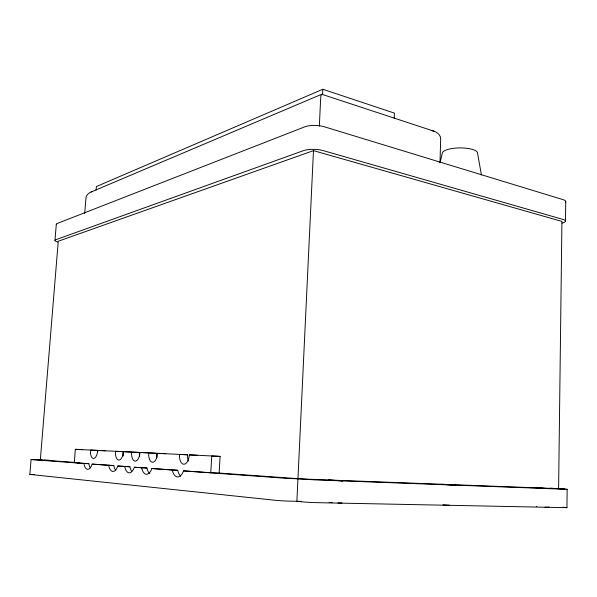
<?xml version="1.0" encoding="UTF-8"?>
<svg xmlns="http://www.w3.org/2000/svg" width="597" height="597" viewBox="0 0 597 597"><rect width="100%" height="100%" fill="white"/><g stroke="black" fill="none" stroke-linecap="round" stroke-linejoin="round"><path stroke-width="0.9" d="M188.346 460.981A9.582 4.97 -86.2 0 1 187.592 457.272L187.585 454.81L157.586 453.324L157.28 455.698A9.164 4.463 -85.8 0 1 152.511 462.257A9.164 4.463 -85.8 0 1 148.66 455.242L148.675 452.892L156.571 453.295L156.563 455.638A9.112 4.5 -85.9 0 0 156.862 457.847M156.571 453.295L140.011 452.466L139.705 454.772A8.903 4.209 -85.7 0 1 135.176 461.153A8.903 4.209 -85.7 0 1 131.579 454.347L131.594 452.056L139.355 452.451L139.34 454.735A8.858 4.246 -85.8 0 0 139.497 456.19M139.355 452.451L123.415 451.66L123.116 453.899A8.656 3.985 -85.6 0 1 118.81 460.108A8.656 3.985 -85.6 0 1 115.43 453.496L115.46 451.272L123.086 451.66L123.064 453.877A8.612 4.015 -85.6 0 0 123.31 455.959M313.47 150.638L296.881 501.293L301.403 501.764A11.112 0.44 3 0 0 317.111 502.659L566.941 507.674L567.15 489.324L558.605 488.712L561.926 221.412L313.47 150.638L58.252 241.233L40.342 459.802M565.493 221.091L565.732 201.495M97.848 451.354L97.863 450.429M439.989 162.839L440.69 139.049C440.75 134.079 435.564 131.161 431.221 130.467M394.207 118.288L394.393 113.109L322.843 89.259L96.371 186.548L96.095 190.204M322.589 94.714L322.843 89.259M319.358 126.094L320.574 100.057C320.932 98.759 320.32 94.095 322.141 94.572M210.771 472.712L219.144 473.048L220.106 456.392L211.756 455.959L210.771 472.712L183.548 470.884A12.925 6.552 -86.4 0 1 177.458 476.928A12.925 6.552 -86.4 0 1 172.22 470.04L151.892 468.533A12.291 5.925 -86.1 0 1 146.34 474.302A12.291 5.925 -86.1 0 1 141.646 467.772L134.362 467.235A11.94 5.589 -85.9 0 1 129.101 472.846A11.94 5.589 -85.9 0 1 124.698 466.518L117.818 466.003A11.604 5.283 -85.8 0 1 112.818 471.466A11.604 5.283 -85.8 0 1 108.684 465.324L92.214 464.1A11.097 4.828 -85.5 0 1 87.61 469.339A11.097 4.828 -85.5 0 1 83.871 463.481L31.089 459.548L29.85 474.421L275.396 500.286A11.067 0.44 2.9 0 0 290.978 501.167L301.53 501.39M123.086 451.66L75.334 449.317L74.304 462.623L88.863 463.697A11.059 4.858 -85.6 0 0 90.311 467.854M84.684 213.517L86.05 196.995L87.431 194.458L90.05 192.458L321.731 94.251L434.377 131.34M54.969 240.382L56.305 224.218M220.106 456.392L189.316 454.869L188.988 457.369A9.634 4.933 -86.1 0 1 183.772 464.257A9.634 4.933 -86.1 0 1 179.466 456.869L179.458 454.392L187.585 454.81M97.714 450.407L97.43 452.548A8.276 3.634 -85.4 0 1 93.453 458.489A8.276 3.634 -85.4 0 1 90.408 452.183L90.445 450.048L105.191 450.787M440.19 162.294L442.243 153.369A17.686 5.41 -0.4 0 1 460.436 147.907A17.686 5.41 -0.4 0 1 477.593 153.459L481.436 175.048M91.14 191.973L92.296 191.585M29.85 474.421L34.514 474.458M567.15 489.324L314.246 479.846L219.144 473.048M342.036 502.965L337.827 502.972M31.089 459.548L42.193 459.981M40.671 459.772L37.812 459.697L74.267 462.391M172.22 470.04L177.697 470.264A12.88 6.589 -86.4 0 0 180.742 476.167M108.684 465.324L113.818 465.541A11.567 5.313 -85.8 0 0 115.437 469.899M117.818 466.003L129.922 466.735A11.895 5.627 -86 0 0 131.653 471.22M124.698 466.518L129.922 466.735M134.362 467.235L146.966 467.996A12.246 5.955 -86.1 0 0 149.69 473.593M141.646 467.772L146.966 467.996M151.892 468.533L177.697 470.264M545.001 507.204L549.009 507.234L548.606 507.159M44.059 460.063L49.641 460.302M77.043 462.735L78.864 462.817M83.871 463.481L88.863 463.697M92.214 464.1L113.818 465.541M189.316 454.869L197.51 455.287M123.415 451.66L131.109 452.056M140.011 452.466L147.84 452.869M157.586 453.324L165.556 453.735M75.334 449.317L82.617 449.69M449.571 505.234L442.989 504.808M558.919 488.48L564.329 488.891L288.15 478.451L183.548 470.884M550.24 488.174L557.673 488.652M77.02 462.593L78.849 462.727M332.216 502.681L329.134 502.435M563.284 507.234L566.941 507.674M536.404 506.532L536.785 506.607M56.357 224.494A9.656 2.06 5.7 0 1 57.125 223.509L304.724 126.855A13.947 4.619 2.4 0 1 324.492 126.825L563.232 199.704A11.873 3 -1.2 0 1 565.635 201.89M57.633 242.001A9.679 1.918 5.5 0 1 55.79 239.725L303.567 150.616A13.992 4.306 2.4 0 1 323.395 150.66L562.993 219.42A11.903 2.798 -0.9 0 1 562.038 223.121M549.262 488.615L536.688 487.95L549.262 488.615M454.981 485.07L441.526 484.354L454.981 485.07M342.954 480.854L328.477 480.085L342.954 480.854"/></g></svg>
